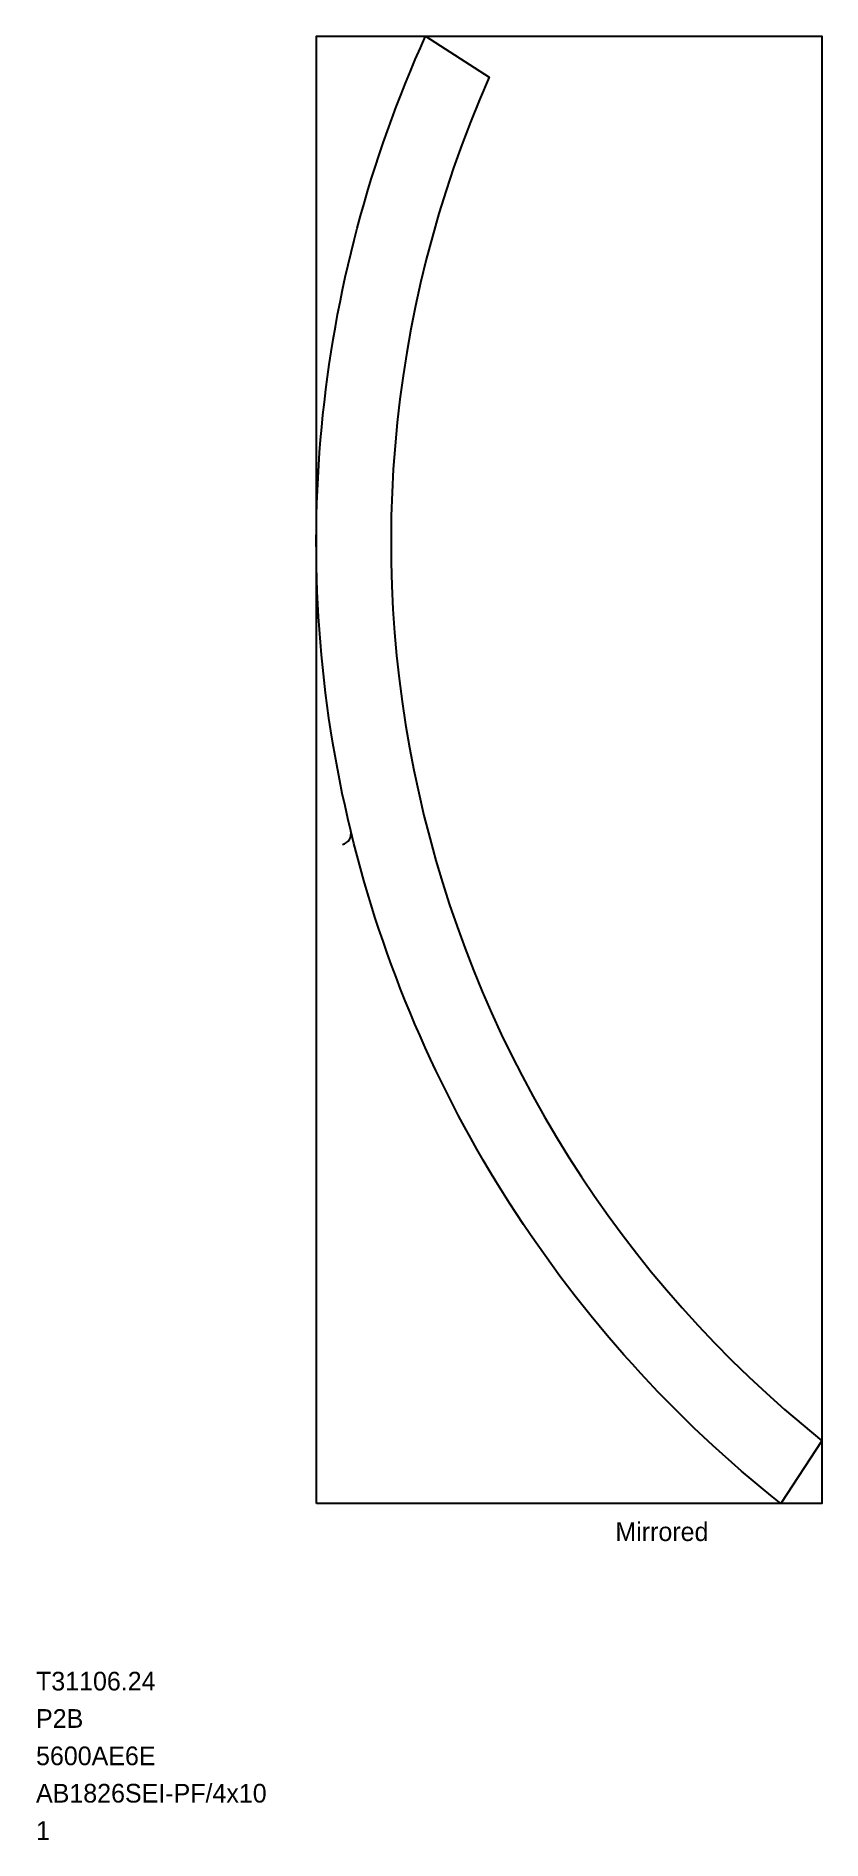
# Model space of a CAD drawing. Header units: metres. Extents: x -7.5 to 13.5, y -9 to 39.3.
import ezdxf

# ---------------------------------------------------------------- set-up
doc = ezdxf.new("R2010")
doc.units = ezdxf.units.M

msp = doc.modelspace()

# ---------------------------------------------------------------- linework, layer by layer
at = {"layer": 'BORDER_Z0P04', "color": 7}
msp.add_lwpolyline([(0, 0), (0, 39.2797), (13.5227, 39.2797), (13.5227, 0)], close=True, dxfattribs=at)
at = {"layer": 'ROUTE_Z0P25LT130RAMP', "color": 3}
msp.add_lwpolyline([(0.699207, 17.642636, 0.414213562), (0.920223, 18.004789, -0.167192294), (2.923298, 39.2797), (4.620544, 38.175713, 0.339527115), (13.525061, 1.684438), (12.429392, -0.000021, -0.167192294), (0.920223, 18.004789)], format="xyb", dxfattribs=at)

# ---------------------------------------------------------------- texts
at = {"layer": 'DESCRIPTION', "color": 1}
msp.add_text('P2B', height=0.5, dxfattribs=at).set_placement((-7.5, -6))
at = {"layer": 'FILENAME', "color": 1}
msp.add_text('5600AE6E', height=0.5, dxfattribs=at).set_placement((-7.5, -7))
at = {"layer": 'ITEMNUMBER', "color": 1}
msp.add_text('T31106.24', height=0.5, dxfattribs=at).set_placement((-7.5, -5))
at = {"layer": 'MATERIALNAME', "color": 1}
msp.add_text('AB1826SEI-PF/4x10', height=0.5, dxfattribs=at).set_placement((-7.5, -8))
at = {"layer": 'Qty', "color": 1}
msp.add_text('1', height=0.5, dxfattribs=at).set_placement((-7.5, -9))
at = {"layer": 'RUNFIELD', "color": 1}
msp.add_text('Mirrored', height=0.5, dxfattribs=at).set_placement((8, -1))

doc.saveas('drawing.dxf')
